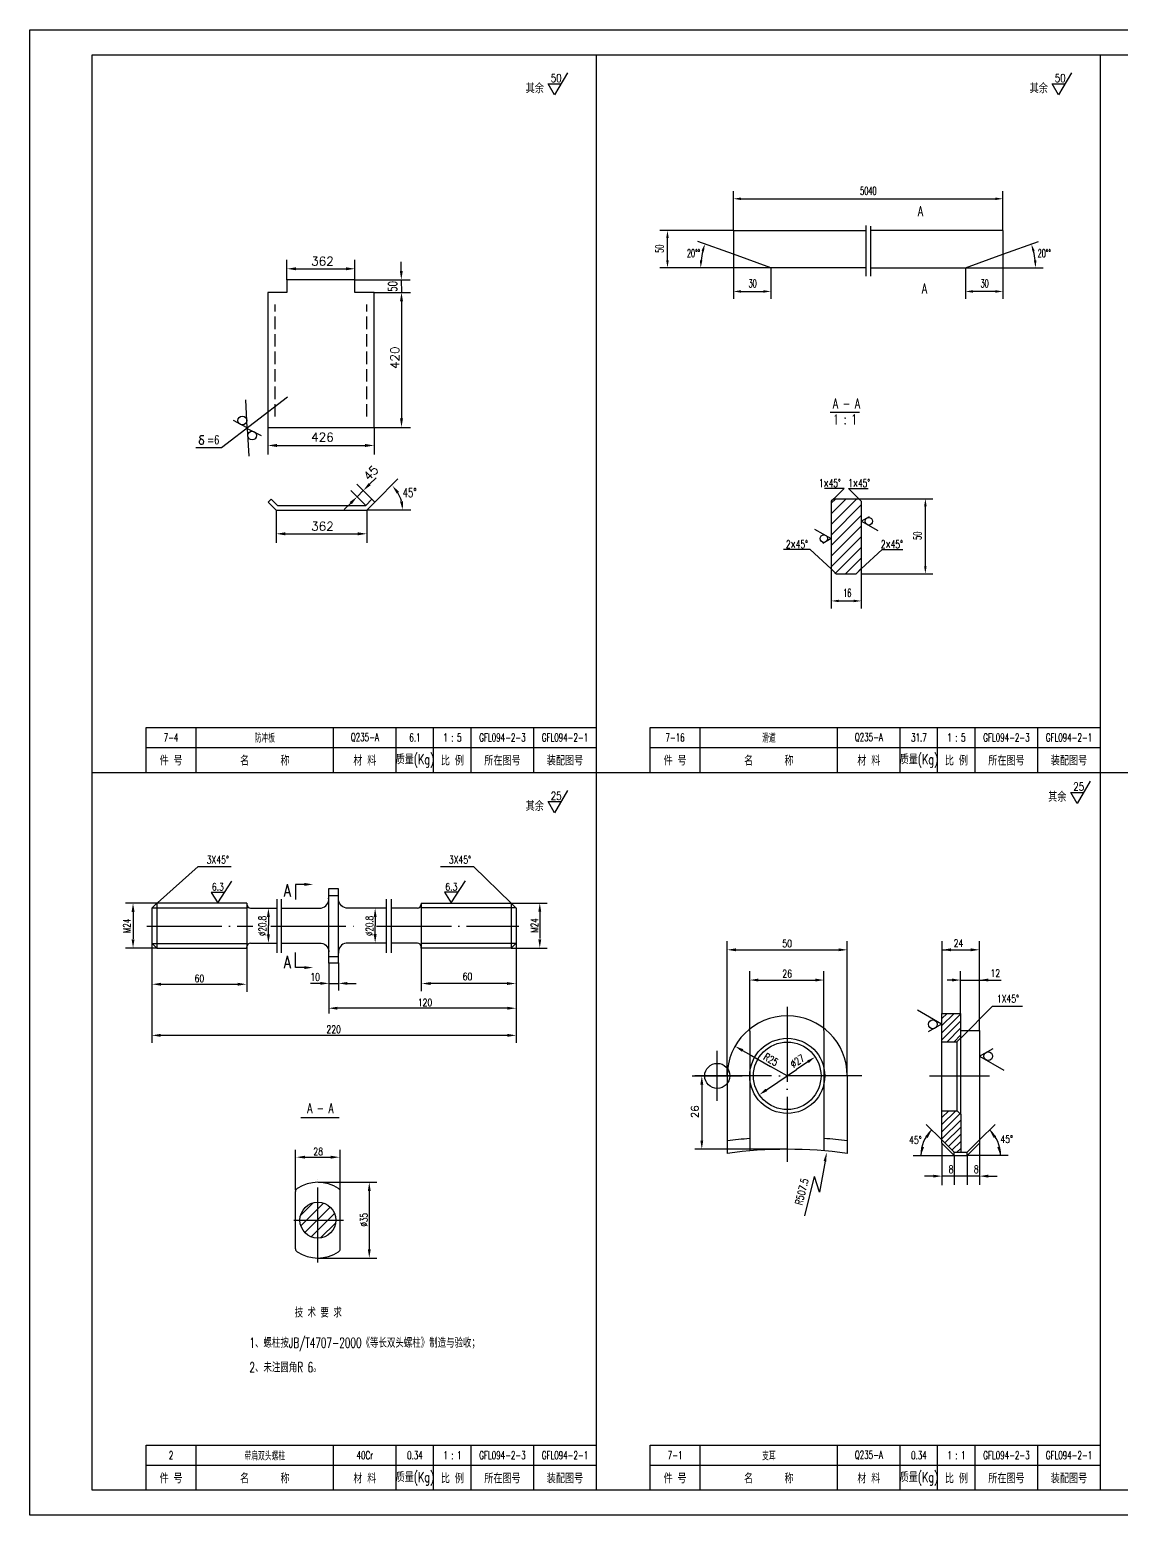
# Model space of a CAD drawing. Extents: x -242 to 1965, y 40 to 1388.
# Drawn here: x 1124 to 1560, y 48 to 642 of the extents above; entities that cross this region are included whole.
import ezdxf
from ezdxf.enums import TextEntityAlignment as Align

# ---------------------------------------------------------------- set-up
doc = ezdxf.new("R2010")
doc.units = 0
doc.header["$MEASUREMENT"] = 0
doc.header["$PDMODE"] = 34
doc.header["$PDSIZE"] = 10
for name, pattern in [('DASHDOT-M', [36, 30, -3, 0, -3]), ('DIVIDE-M', [39, 30, -3, 0, -3, 0, -3]), ('HIDDEN-M', [7, 5, -2])]:
    doc.linetypes.add(name, pattern=pattern)
doc.layers.get('0').update_dxf_attribs({"linetype": 'CONTINUOUS'})
for name, color, linetype in [('1', 3, 'CONTINUOUS'), ('CDR_DWG1', 4, 'CONTINUOUS'), ('CDR_DWG2', 2, 'CONTINUOUS'), ('CDR_DWG3', 1, 'DASHDOT-M'), ('CDR_DWG4', 3, 'DIVIDE-M'), ('CDR_DWG5', 6, 'HIDDEN-M'), ('XS', 2, 'CONTINUOUS')]:
    doc.layers.add(name, color=color, linetype=linetype)
doc.styles.add('HZ', font='romans', dxfattribs={"width": 0.7, "bigfont": 'hz'})

# ---------------------------------------------------------------- blocks, each defined once
blk = doc.blocks.new('*X65')
at = {"color": 0}
for p, q in [((240.7, 219.49), (245.74, 224.53)), ((240.81, 215.35), (249.88, 224.42)), ((242.39, 212.69), (252.54, 222.84)), ((244.9, 210.95), (254.27, 220.33)), ((248.67, 210.49), (254.74, 216.56))]:
    blk.add_line(p, q, dxfattribs=at)
blk = doc.blocks.new('*X11')
at = {"color": 0}
for p, q in [((152.09, 157.75), (157.61, 163.26)), ((152.09, 160.58), (154.78, 163.26)), ((152.09, 154.92), (159.28, 162.11)), ((152.09, 152.09), (159.56, 159.56)), ((153.24, 150.41), (159.56, 156.73)), ((154.65, 148.99), (159.56, 153.9)), ((156.07, 147.58), (159.56, 151.07)), ((158.05, 146.74), (159.56, 148.25))]:
    blk.add_line(p, q, dxfattribs=at)
blk = doc.blocks.new('*X12')
at = {"color": 0}
for p, q in [((152.09, 197.34), (156.93, 202.19)), ((152.09, 200.17), (154.1, 202.19)), ((152.09, 194.52), (159.51, 201.94)), ((152.09, 191.69), (159.51, 199.11)), ((154.11, 190.88), (159.51, 196.28)), ((156.94, 190.88), (159.51, 193.46))]:
    blk.add_line(p, q, dxfattribs=at)
blk = doc.blocks.new('*X86')
at = {"layer": '1', "color": 0, "linetype": 'Continuous'}
for p, q in [((-21545.07, -21449.76), (-21534.83, -21439.51)), ((-21545.07, -21445.51), (-21539.07, -21439.51)), ((-21545.07, -21441.27), (-21543.31, -21439.51)), ((-21545.07, -21454), (-21533.07, -21442)), ((-21545.07, -21458.24), (-21533.07, -21446.24)), ((-21545.07, -21462.48), (-21533.07, -21450.48)), ((-21545.07, -21466.73), (-21533.07, -21454.73)), ((-21543.61, -21469.51), (-21533.07, -21458.97)), ((-21539.37, -21469.51), (-21533.07, -21463.21)), ((-21535.13, -21469.51), (-21533.07, -21467.45))]:
    blk.add_line(p, q, dxfattribs=at)
blk = doc.blocks.new('MM')
at = {"layer": 'XS', "color": 3}
blk.add_lwpolyline([(3.85, 6.67), (0, 0), (-1.93, 3.33)], dxfattribs=at)
blk.add_circle((0, 3), 1.5, dxfattribs=at)

msp = doc.modelspace()

# ---------------------------------------------------------------- linework, layer by layer
for p, q in [((1123.78, 642.13), (1964.78, 642.13)), ((1123.78, 48.13), (1123.78, 642.13)), ((1350.28, 632.13), (1350.28, 58.13)), ((1551.78, 632.13), (1551.78, 58.13)), ((1405.1, 561.88), (1405.1, 577.53)), ((1512.86, 561.88), (1512.86, 577.53)), ((1408.1, 574.53), (1509.86, 574.53)), ((1405.1, 561.88), (1375.76, 561.88)), ((1378.76, 549.88), (1378.76, 558.88)), ((1405.1, 552.34), (1390.9, 557.51)), ((1512.86, 552.34), (1527.06, 557.51)), ((1226.63, 542.11), (1226.63, 550.15)), ((1230.23, 546.55), (1250.23, 546.55)), ((1253.83, 542.11), (1253.83, 550.15)), ((1272.35, 545.71), (1272.35, 549.31)), ((1389.03, 546.88), (1375.76, 546.88)), ((1420.1, 546.88), (1389.03, 546.88)), ((1405.1, 552.13), (1405.1, 534.48)), ((1420.1, 546.88), (1420.1, 534.48)), ((1497.86, 546.88), (1528.93, 546.88)), ((1497.86, 546.88), (1497.86, 534.48)), ((1512.86, 552.13), (1512.86, 534.48)), ((1253.98, 542.11), (1275.95, 542.11)), ((1272.35, 542.11), (1272.42, 537.11)), ((1261.48, 537.11), (1276.02, 537.11)), ((1261.48, 537.11), (1266.67, 537.11)), ((1408.1, 537.48), (1417.1, 537.48)), ((1509.86, 537.48), (1500.86, 537.48)), ((1272.42, 533.51), (1272.42, 486.71)), ((1226.88, 495.26), (1200.5, 474.97)), ((1210.72, 483), (1210.12, 494.14)), ((1210.72, 483), (1205.2, 485.81)), ((1210.75, 482.73), (1216.27, 479.92)), ((1210.75, 482.73), (1211.36, 471.59)), ((1218.98, 483.11), (1218.98, 472.3)), ((1261.48, 483.11), (1276.02, 483.11)), ((1261.48, 483.11), (1261.48, 472.3)), ((1191.63, 477.8), (1191.54, 477.57)), ((1191.54, 477.57), (1191.58, 477.04)), ((1191.58, 477.04), (1191.61, 476.86)), ((1191.61, 476.86), (1191.79, 476.64)), ((1191.76, 478.03), (1191.63, 477.8)), ((1191.99, 478.21), (1191.76, 478.03)), ((1191.79, 476.64), (1192.04, 476.47)), ((1191.86, 479.16), (1191.87, 479.51)), ((1191.99, 478.83), (1191.86, 479.16)), ((1191.87, 479.51), (1192, 479.7)), ((1192.22, 478.61), (1191.99, 478.83)), ((1192.13, 478.37), (1191.99, 478.21)), ((1192, 479.7), (1192.29, 479.89)), ((1192.04, 476.47), (1192.42, 476.35)), ((1192.47, 478.45), (1192.13, 478.37)), ((1192.53, 478.44), (1192.22, 478.61)), ((1192.29, 479.89), (1192.53, 479.92)), ((1192.42, 476.35), (1192.79, 476.39)), ((1192.53, 479.92), (1193.37, 479.92)), ((1192.75, 478.33), (1192.53, 478.44)), ((1192.93, 478.21), (1192.75, 478.33)), ((1192.79, 476.39), (1193.09, 476.5)), ((1193.14, 478.04), (1192.93, 478.21)), ((1193.09, 476.5), (1193.31, 476.78)), ((1193.31, 477.8), (1193.14, 478.04)), ((1193.34, 477.48), (1193.31, 477.8)), ((1193.31, 476.78), (1193.34, 477.48)), ((1222.58, 475.9), (1257.88, 475.9)), ((1200.5, 474.97), (1190.16, 474.97)), ((1258.11, 451.9), (1252.1, 457.91)), ((1260.59, 454.4), (1254.59, 460.4)), ((1254.65, 455.36), (1257.14, 457.85)), ((1259.68, 460.4), (1262.23, 462.95)), ((1271.02, 462.51), (1261.74, 453.22)), ((1449.35, 458.75), (1441.49, 458.75)), ((1445.26, 454.57), (1449.35, 458.75)), ((1455.26, 454.57), (1451.17, 458.75)), ((1451.17, 458.75), (1459.03, 458.75)), ((1252.1, 452.82), (1249.56, 450.27)), ((1455.26, 454.57), (1484.87, 454.57)), ((1481.87, 427.57), (1481.87, 451.57)), ((1222.35, 450.04), (1222.35, 436.97)), ((1258.55, 450.04), (1258.55, 436.97)), ((1276.18, 450.04), (1258.55, 450.04)), ((1225.95, 440.57), (1254.95, 440.57)), ((1435.87, 434.3), (1425.18, 434.3)), ((1444.26, 426.57), (1435.87, 434.3)), ((1456.26, 426.57), (1464.65, 434.3)), ((1464.65, 434.3), (1472.9, 434.3)), ((1444.26, 426.57), (1444.26, 410.73)), ((1456.26, 426.57), (1456.26, 410.73)), ((1456.26, 424.57), (1484.87, 424.57)), ((1447.26, 413.73), (1453.26, 413.73)), ((1170.28, 355.13), (1350.28, 355.13)), ((1371.78, 355.13), (1551.78, 355.13)), ((1148.78, 345.13), (1954.78, 345.13)), ((1174.81, 293.08), (1191.1, 307.56)), ((1191.13, 307.55), (1204.32, 307.55)), ((1288.06, 307.55), (1301.26, 307.55)), ((1316.22, 292.94), (1301.26, 307.55)), ((1201.66, 297.16), (1196.3, 297.16)), ((1196.3, 297.16), (1198.93, 293)), ((1198.93, 293), (1204.63, 301.7)), ((1295.04, 297.22), (1289.67, 297.22)), ((1289.67, 297.22), (1292.3, 293.05)), ((1292.3, 293.05), (1298, 301.75)), ((1174.58, 292.94), (1162.09, 292.94)), ((1316.22, 292.94), (1330.71, 292.94)), ((1165.09, 289.65), (1165.09, 278.6)), ((1219.21, 287.48), (1219.21, 283.98)), ((1261.89, 287.48), (1261.89, 283.98)), ((1327.71, 289.7), (1327.71, 278.7)), ((1219.21, 280.49), (1219.21, 283.99)), ((1261.89, 280.49), (1261.89, 283.99)), ((1174.58, 274.94), (1162.09, 274.94)), ((1172.65, 276.94), (1172.65, 236.99)), ((1210.54, 274.88), (1210.54, 257.47)), ((1280.33, 274.99), (1280.33, 257.75)), ((1316.22, 274.94), (1330.71, 274.94)), ((1318.22, 276.94), (1318.22, 236.99)), ((1402.64, 223.91), (1402.64, 277.73)), ((1406.14, 274.23), (1447.14, 274.23)), ((1450.64, 223.91), (1450.64, 277.73)), ((1488.57, 248.83), (1488.57, 277.73)), ((1488.9, 274.23), (1500.94, 274.23)), ((1503.51, 241.91), (1503.51, 277.73)), ((1243.31, 269.02), (1243.31, 248.76)), ((1247.3, 269.02), (1247.3, 257.97)), ((1411.64, 241.7), (1411.64, 265.64)), ((1415.14, 262.14), (1437.83, 262.14)), ((1441.33, 241.92), (1441.33, 265.64)), ((1492.52, 262.14), (1490.53, 262.14)), ((1495.93, 248.83), (1495.93, 265.64)), ((1496.08, 262.14), (1506.41, 262.14)), ((1503.51, 241.91), (1503.51, 265.64)), ((1507.01, 262.14), (1512.14, 262.14)), ((1176.4, 260.47), (1207.42, 260.47)), ((1239.94, 260.8), (1235.98, 260.8)), ((1243.33, 260.8), (1247.38, 260.8)), ((1250.8, 260.8), (1254.3, 260.8)), ((1315.09, 260.75), (1282.93, 260.75)), ((1314.94, 250.88), (1246.62, 250.88)), ((1488.33, 244.48), (1478.68, 250.11)), ((1496.04, 238.95), (1508.76, 251.67)), ((1508.76, 251.67), (1520.76, 251.67)), ((1488.33, 244.48), (1482.94, 241.41)), ((1314.72, 240.03), (1175.62, 240.03)), ((1411.64, 241.64), (1411.64, 223.84)), ((1441.33, 241.85), (1441.33, 223.88)), ((1408.81, 233.96), (1412.4, 231.92)), ((1412.4, 231.92), (1419.99, 227.61)), ((1503.53, 231.68), (1508.92, 234.76)), ((1503.53, 231.68), (1513.17, 226.06)), ((1426.64, 223.84), (1419.99, 227.61)), ((1422.93, 221.33), (1430.35, 226.36)), ((1434.92, 229.45), (1430.35, 226.36)), ((1396.12, 223.84), (1389.7, 223.84)), ((1392.48, 220.34), (1392.48, 197.98)), ((1402.64, 223.84), (1402.64, 223.84)), ((1418.36, 218.24), (1422.93, 221.33)), ((1426.55, 223.84), (1426.73, 223.84)), ((1426.55, 223.84), (1426.73, 223.84)), ((1426.55, 223.84), (1426.73, 223.84)), ((1426.64, 223.75), (1426.64, 223.93)), ((1426.64, 223.75), (1426.64, 223.93)), ((1426.64, 223.75), (1426.64, 223.93)), ((1482.19, 204.45), (1488.4, 198.25)), ((1509.76, 204.45), (1503.56, 198.25)), ((1488.51, 196.9), (1488.51, 180.18)), ((1503.51, 196.9), (1503.51, 180.24)), ((1230.06, 178.15), (1230.06, 194.32)), ((1231.83, 191.32), (1244.44, 191.32)), ((1247.94, 178.28), (1247.94, 194.32)), ((1426.57, 194.48), (1389.7, 194.48)), ((1477.05, 192.02), (1493.26, 192.02)), ((1493.33, 192.05), (1493.33, 180.31)), ((1498.63, 192.05), (1498.63, 180.24)), ((1514.91, 192.02), (1498.69, 192.02)), ((1441.74, 189.68), (1439.49, 177.38)), ((1239.06, 181.27), (1262.54, 181.27)), ((1433.68, 167.89), (1437.52, 183.63)), ((1439.49, 177.38), (1437.52, 183.63)), ((1486.15, 183.74), (1481.47, 183.74)), ((1498.63, 183.74), (1488.51, 183.74)), ((1503.52, 183.74), (1498.65, 183.74)), ((1507.02, 183.74), (1510.52, 183.74)), ((1259.54, 177.77), (1259.54, 154.49)), ((1239.06, 150.99), (1262.54, 150.99)), ((1170.28, 68.13), (1350.28, 68.13)), ((1371.78, 68.13), (1551.78, 68.13)), ((1964.78, 48.13), (1123.78, 48.13))]:
    msp.add_line(p, q)
for points in [[(1338.79, 624.95), (1333.63, 616.03), (1331.06, 620.49), (1336.21, 620.49)], [(1540.29, 624.95), (1535.13, 616.03), (1532.56, 620.49), (1537.71, 620.49)], [(1547.69, 341.65), (1542.54, 332.73), (1539.97, 337.19), (1545.12, 337.19)], [(1338.79, 337.95), (1333.63, 329.03), (1331.06, 333.49), (1336.21, 333.49)]]:
    msp.add_lwpolyline(points)
for points in [[(1493.19, 183.72, 0.25, 0.25, 1), (1493.44, 183.72, 0.25, 0.25, 1)], [(1498.52, 183.79, 0.25, 0.25, 1), (1498.77, 183.79, 0.25, 0.25, 1)]]:
    msp.add_lwpolyline(points, format="xyseb", close=True)
for centre in [(1208.78, 485.88), (1212.69, 479.85), (1484.84, 244.44), (1507.01, 231.72)]:
    msp.add_circle(centre, 1.75)
for centre, radius, start, end in [((1420.1, 546.88), 28.07, 166.12586, 173.87414), ((1497.86, 546.88), 28.07, 6.12586, 13.87414), ((1258.85, 449.93), 14.03, 15.51247, 30.25623), ((1494.14, 192.05), 14.09, 133.71729, 180.13722), ((1497.82, 192.05), 14.09, 359.86278, 46.28271)]:
    msp.add_arc(centre, radius, start, end)
msp.add_point((1398.64, 223.84))
for points in [[(1408.1, 575.03), (1408.1, 574.03), (1405.1, 574.53)], [(1509.86, 575.03), (1509.86, 574.03), (1512.86, 574.53)], [(1378.26, 558.88), (1379.26, 558.88), (1378.76, 561.88)], [(1392.37, 553.76), (1393.33, 553.47), (1393.72, 556.48)], [(1525.59, 553.76), (1524.63, 553.47), (1524.24, 556.48)], [(1230.23, 545.95), (1230.23, 547.15), (1226.63, 546.55)], [(1250.23, 545.95), (1250.23, 547.15), (1253.83, 546.55)], [(1378.26, 549.88), (1379.26, 549.88), (1378.76, 546.88)], [(1392.69, 549.85), (1391.69, 549.9), (1392.03, 546.88)], [(1525.27, 549.85), (1526.27, 549.9), (1525.93, 546.88)], [(1272.95, 545.71), (1271.75, 545.71), (1272.35, 542.11)], [(1273.02, 533.51), (1271.82, 533.51), (1272.42, 537.11)], [(1408.1, 537.98), (1408.1, 536.98), (1405.1, 537.48)], [(1417.1, 537.98), (1417.1, 536.98), (1420.1, 537.48)], [(1500.86, 537.98), (1500.86, 536.98), (1497.86, 537.48)], [(1509.86, 537.98), (1509.86, 536.98), (1512.86, 537.48)], [(1273.02, 486.71), (1271.82, 486.71), (1272.42, 483.11)], [(1222.58, 475.3), (1222.58, 476.5), (1218.98, 475.9)], [(1257.88, 475.3), (1257.88, 476.5), (1261.48, 475.9)], [(1260.11, 459.98), (1259.26, 460.82), (1257.14, 457.85)], [(1270.49, 456.64), (1271.44, 457.37), (1268.77, 459.85)], [(1252.53, 452.39), (1251.68, 453.24), (1254.65, 455.36)], [(1271.85, 453.49), (1273.04, 453.64), (1272.91, 450)], [(1481.37, 451.57), (1482.37, 451.57), (1481.87, 454.57)], [(1225.95, 439.97), (1225.95, 441.17), (1222.35, 440.57)], [(1254.95, 439.97), (1254.95, 441.17), (1258.55, 440.57)], [(1481.37, 427.57), (1482.37, 427.57), (1481.87, 424.57)], [(1447.26, 414.23), (1447.26, 413.23), (1444.26, 413.73)], [(1453.26, 414.23), (1453.26, 413.23), (1456.26, 413.73)], [(1165.68, 289.41), (1164.51, 289.41), (1165.09, 292.91)], [(1328.29, 289.42), (1327.12, 289.42), (1327.71, 292.92)], [(1219.8, 287.36), (1218.63, 287.36), (1219.21, 290.86)], [(1262.47, 287.38), (1261.31, 287.38), (1261.89, 290.88)], [(1219.8, 280.44), (1218.63, 280.44), (1219.21, 276.94)], [(1262.47, 280.49), (1261.31, 280.49), (1261.89, 276.99)], [(1165.68, 278.47), (1164.51, 278.47), (1165.09, 274.97)], [(1328.29, 278.46), (1327.12, 278.46), (1327.71, 274.96)], [(1406.14, 273.65), (1406.14, 274.82), (1402.64, 274.23)], [(1447.14, 273.65), (1447.14, 274.82), (1450.64, 274.23)], [(1492.05, 273.65), (1492.05, 274.82), (1488.55, 274.23)], [(1499.98, 273.65), (1499.98, 274.82), (1503.48, 274.23)], [(1239.94, 260.22), (1239.94, 261.38), (1243.44, 260.8)], [(1250.8, 260.22), (1250.8, 261.38), (1247.3, 260.8)], [(1415.14, 261.56), (1415.14, 262.73), (1411.64, 262.14)], [(1437.83, 261.56), (1437.83, 262.73), (1441.33, 262.14)], [(1492.52, 261.56), (1492.52, 262.73), (1496.02, 262.14)], [(1507.01, 261.56), (1507.01, 262.73), (1503.51, 262.14)], [(1176.25, 259.89), (1176.25, 261.05), (1172.75, 260.47)], [(1206.94, 259.89), (1206.94, 261.05), (1210.44, 260.47)], [(1284.05, 260.17), (1284.05, 261.34), (1280.55, 260.75)], [(1314.63, 260.17), (1314.63, 261.34), (1318.13, 260.75)], [(1246.81, 250.3), (1246.81, 251.47), (1243.31, 250.88)], [(1314.68, 250.3), (1314.68, 251.47), (1318.18, 250.88)], [(1176.15, 239.44), (1176.15, 240.61), (1172.65, 240.03)], [(1314.72, 239.44), (1314.72, 240.61), (1318.22, 240.03)], [(1408.52, 233.45), (1409.09, 234.47), (1405.76, 235.69)], [(1435.24, 228.97), (1434.59, 229.93), (1437.81, 231.41)], [(1393.07, 220.34), (1391.9, 220.34), (1392.48, 223.84)], [(1418.68, 217.75), (1418.03, 218.72), (1415.46, 216.27)], [(1482.75, 198.98), (1481.81, 199.67), (1484.34, 202.15)], [(1509.21, 198.98), (1510.15, 199.67), (1507.61, 202.15)], [(1393.07, 197.98), (1391.9, 197.98), (1392.48, 194.48)], [(1233.86, 190.74), (1233.86, 191.9), (1230.36, 191.32)], [(1244.14, 190.74), (1244.14, 191.9), (1247.64, 191.32)], [(1442.31, 189.57), (1441.16, 189.78), (1442.36, 193.12)], [(1481.37, 195.37), (1480.23, 195.62), (1480.06, 192.08)], [(1510.58, 195.37), (1511.73, 195.62), (1511.89, 192.08)], [(1485.02, 183.16), (1485.02, 184.32), (1488.52, 183.74)], [(1507.02, 183.16), (1507.02, 184.32), (1503.52, 183.74)], [(1260.12, 177.77), (1258.96, 177.77), (1259.54, 181.27)], [(1260.12, 154.49), (1258.96, 154.49), (1259.54, 150.99)]]:
    msp.add_solid(points)
at = {"layer": 'CDR_DWG1'}
for p, q in [((1148.78, 632.13), (1954.78, 632.13)), ((1148.78, 58.13), (1148.78, 632.13)), ((1405.1, 561.88), (1405.1, 552.34)), ((1405.1, 561.88), (1458.06, 561.88)), ((1512.86, 561.88), (1459.9, 561.88)), ((1512.86, 561.88), (1512.86, 552.34)), ((1420.1, 546.88), (1405.1, 552.34)), ((1458.06, 546.88), (1420.1, 546.88)), ((1459.9, 546.88), (1497.86, 546.88)), ((1497.86, 546.88), (1512.86, 552.34)), ((1226.63, 542.11), (1226.63, 537.11)), ((1253.83, 542.11), (1226.63, 542.11)), ((1253.83, 537.11), (1253.83, 542.11)), ((1218.98, 537.11), (1218.98, 483.11)), ((1226.63, 537.11), (1218.98, 537.11)), ((1261.48, 537.11), (1253.83, 537.11)), ((1261.48, 483.11), (1261.48, 537.11)), ((1218.98, 483.11), (1261.48, 483.11)), ((1219.17, 453.22), (1220.33, 454.38)), ((1219.17, 453.22), (1222.35, 450.04)), ((1220.33, 454.38), (1222.78, 451.91)), ((1222.79, 451.9), (1258.15, 451.9)), ((1258.11, 451.9), (1260.59, 454.4)), ((1258.55, 450.04), (1261.74, 453.22)), ((1261.74, 453.22), (1260.58, 454.38)), ((1445.26, 454.57), (1444.26, 453.57)), ((1444.26, 453.57), (1444.26, 426.57)), ((1445.26, 454.57), (1455.26, 454.57)), ((1455.26, 454.57), (1456.26, 453.57)), ((1456.26, 453.57), (1456.26, 426.57)), ((1222.35, 450.04), (1258.55, 450.04)), ((1446.26, 424.57), (1444.26, 426.57)), ((1446.26, 424.57), (1454.26, 424.57)), ((1454.26, 424.57), (1456.26, 426.57)), ((1170.28, 363.13), (1350.28, 363.13)), ((1170.28, 345.13), (1170.28, 363.13)), ((1190.28, 345.13), (1190.28, 363.13)), ((1245.28, 345.13), (1245.28, 363.13)), ((1270.28, 345.13), (1270.28, 363.13)), ((1285.28, 345.13), (1285.28, 363.13)), ((1300.28, 345.13), (1300.28, 363.13)), ((1325.28, 345.13), (1325.28, 363.13)), ((1371.78, 363.13), (1551.78, 363.13)), ((1371.78, 345.13), (1371.78, 363.13)), ((1391.78, 345.13), (1391.78, 363.13)), ((1446.78, 345.13), (1446.78, 363.13)), ((1471.78, 345.13), (1471.78, 363.13)), ((1486.78, 345.13), (1486.78, 363.13)), ((1501.78, 345.13), (1501.78, 363.13)), ((1526.78, 345.13), (1526.78, 363.13)), ((1243.3, 298.62), (1243.3, 268.89)), ((1247.3, 298.62), (1243.3, 298.62)), ((1247.3, 268.89), (1247.3, 298.62)), ((1174.65, 292.94), (1172.65, 290.94)), ((1174.65, 292.94), (1174.65, 274.94)), ((1210.54, 292.94), (1174.65, 292.94)), ((1210.54, 292.94), (1210.54, 274.94)), ((1210.54, 292.94), (1210.54, 292.44)), ((1243.3, 295.92), (1247.3, 295.92)), ((1280.33, 292.94), (1280.33, 274.94)), ((1280.33, 292.94), (1316.22, 292.94)), ((1280.33, 292.94), (1280.33, 292.44)), ((1316.22, 292.94), (1316.22, 274.94)), ((1316.22, 292.94), (1318.22, 290.94)), ((1172.65, 291.03), (1210.54, 291.03)), ((1172.65, 290.94), (1172.65, 276.94)), ((1212.04, 290.94), (1222.49, 290.94)), ((1278.83, 290.94), (1268.28, 290.94)), ((1318.22, 291.03), (1280.33, 291.03)), ((1318.22, 290.94), (1318.22, 276.94)), ((1172.65, 276.94), (1174.65, 274.94)), ((1172.65, 276.74), (1210.54, 276.74)), ((1174.65, 274.94), (1210.54, 274.94)), ((1210.54, 274.94), (1210.56, 275.48)), ((1212.06, 276.91), (1222.49, 276.91)), ((1278.81, 276.91), (1268.28, 276.91)), ((1280.33, 274.94), (1280.31, 275.48)), ((1318.22, 276.74), (1280.33, 276.74)), ((1316.22, 274.94), (1280.33, 274.94)), ((1318.22, 276.94), (1316.22, 274.94)), ((1243.3, 271.58), (1247.3, 271.58)), ((1247.3, 268.89), (1243.3, 268.89)), ((1488.51, 237.49), (1488.51, 248.77)), ((1488.51, 248.77), (1495.93, 248.77)), ((1495.93, 248.78), (1495.93, 239.26)), ((1494.55, 237.51), (1495.93, 238.95)), ((1503.51, 241.84), (1495.93, 241.84)), ((1495.93, 239.26), (1495.93, 208.46)), ((1503.51, 241.91), (1503.51, 196.9)), ((1488.51, 209.85), (1488.51, 237.49)), ((1488.51, 237.46), (1494.55, 237.46)), ((1494.55, 209.84), (1494.55, 237.51)), ((1402.64, 223.84), (1402.64, 200.34)), ((1411.64, 223.84), (1411.64, 201.34)), ((1441.33, 223.88), (1441.33, 201.38)), ((1450.64, 223.84), (1450.64, 200.34)), ((1488.51, 196.9), (1488.51, 209.85)), ((1488.51, 209.84), (1494.55, 209.84)), ((1494.55, 209.84), (1495.93, 208.46)), ((1494.55, 209.84), (1494.55, 209.84)), ((1495.98, 208.46), (1495.98, 193.32)), ((1402.64, 200.34), (1402.64, 192.84)), ((1411.64, 201.34), (1411.64, 193.84)), ((1441.33, 201.38), (1441.33, 193.88)), ((1450.64, 200.34), (1450.64, 192.84)), ((1493.32, 193.32), (1488.44, 198.2)), ((1493.32, 192.02), (1488.44, 196.9)), ((1498.63, 193.32), (1503.51, 198.2)), ((1498.63, 192.02), (1503.51, 196.9)), ((1493.32, 193.29), (1493.32, 193.32)), ((1493.32, 192.02), (1493.32, 193.29)), ((1493.33, 193.32), (1496.43, 193.32)), ((1493.33, 192.02), (1498.63, 192.02)), ((1495.08, 193.29), (1495.08, 193.32)), ((1496.43, 193.32), (1498.63, 193.32)), ((1498.63, 193.29), (1498.63, 193.32)), ((1498.63, 192.02), (1498.63, 193.29)), ((1230.06, 154.7), (1230.06, 177.56)), ((1247.94, 154.7), (1247.94, 177.56)), ((1170.28, 76.13), (1350.28, 76.13)), ((1170.28, 58.13), (1170.28, 76.13)), ((1190.28, 58.13), (1190.28, 76.13)), ((1245.28, 58.13), (1245.28, 76.13)), ((1270.28, 58.13), (1270.28, 76.13)), ((1285.28, 58.13), (1285.28, 76.13)), ((1300.28, 58.13), (1300.28, 76.13)), ((1325.28, 58.13), (1325.28, 76.13)), ((1371.78, 76.13), (1551.78, 76.13)), ((1371.78, 58.13), (1371.78, 76.13)), ((1391.78, 58.13), (1391.78, 76.13)), ((1446.78, 58.13), (1446.78, 76.13)), ((1471.78, 58.13), (1471.78, 76.13)), ((1486.78, 58.13), (1486.78, 76.13)), ((1501.78, 58.13), (1501.78, 76.13)), ((1526.78, 58.13), (1526.78, 76.13)), ((1954.78, 58.13), (1148.78, 58.13))]:
    msp.add_line(p, q, dxfattribs=at)
for points in [[(1224.49, 290.94), (1240.3, 290.94, 0.414214), (1243.3, 294.94, 0.414214)], [(1266.3, 290.94), (1250.3, 290.94, -0.414214), (1247.3, 294.94, -0.414214)], [(1224.5, 276.94), (1240.3, 276.94, -0.414214), (1243.3, 272.94, -0.414214)], [(1266.3, 276.94), (1250.3, 276.94, 0.414214), (1247.3, 272.94, 0.414214)]]:
    msp.add_lwpolyline(points, format="xyb", dxfattribs=at)
for centre, radius in [((1426.64, 223.84), 15), ((1426.64, 223.84), 13.5), ((1239, 166.13), 7.18)]:
    msp.add_circle(centre, radius, dxfattribs=at)
for centre, radius, start, end in [((1212.04, 292.44), 1.5, 180, 270), ((1278.83, 292.44), 1.5, 270, 0), ((1212.06, 275.41), 1.5, 90, 177.43508), ((1278.81, 275.41), 1.5, 2.56492, 90), ((1426.64, 223.84), 24, 0, 180), ((1426.64, 18.2), 181.2, 94.74834, 97.61101), ((1426.64, 18.2), 181.2, 82.38899, 85.35015), ((1426.64, 17.84), 176.64, 82.19102, 97.80897), ((1231.56, 177.56), 1.5, 123.04894, 180), ((1239, 166.13), 15.14, 56.95106, 123.04894), ((1246.44, 177.56), 1.5, 0, 56.95106), ((1231.56, 154.7), 1.5, 180, 236.95106), ((1246.44, 154.7), 1.5, 303.04894, 0), ((1239, 166.13), 15.14, 236.95106, 303.04894)]:
    msp.add_arc(centre, radius, start, end, dxfattribs=at)
at = {"layer": 'CDR_DWG2'}
for p, q in [((1443.82, 489.19), (1455.47, 489.19)), ((1233.6, 300.39), (1230.1, 300.39)), ((1230.1, 300.39), (1230.1, 294.34)), ((1230.1, 267.12), (1230.1, 273.17)), ((1233.6, 267.12), (1230.1, 267.12)), ((1232.15, 207.22), (1247.44, 207.22))]:
    msp.add_line(p, q, dxfattribs=at)
for points in [[(1467.81, 564.68, 0, 0, 0), (1467.81, 568.96, 0, 0, 0), (1471.74, 568.96, 1.5, 0, 0), (1476.21, 568.96, 0, 0, 0)], [(1467.81, 541.48, 0, 0, 0), (1467.81, 537.2, 0, 0, 0), (1471.74, 537.2, 1.5, 0, 0), (1476.21, 537.2, 0, 0, 0)]]:
    msp.add_lwpolyline(points, format="xyseb", dxfattribs=at)
for points in [[(1233.6, 300.97), (1233.6, 299.8), (1237.1, 300.39)], [(1233.6, 266.54), (1233.6, 267.7), (1237.1, 267.12)]]:
    msp.add_solid(points, dxfattribs=at)
at = {"layer": 'CDR_DWG3', "linetype": 'DASHDOT-M'}
for p, q in [((1170.65, 283.75), (1213.05, 283.75)), ((1220.21, 283.75), (1253.62, 283.75)), ((1262.37, 283.75), (1319.29, 283.75)), ((1426.64, 251.5), (1426.64, 189.45)), ((1456.5, 223.84), (1396.19, 223.84)), ((1483.58, 223.84), (1507.55, 223.84)), ((1239, 149.21), (1239, 183.87)), ((1229.32, 166.13), (1249.21, 166.13))]:
    msp.add_line(p, q, dxfattribs=at)
at = {"layer": 'CDR_DWG4', "linetype": 'DIVIDE-M'}
for p, q in [((1458.06, 563.89), (1458.06, 543.57)), ((1459.9, 563.62), (1459.9, 543.57)), ((1222.53, 294.54), (1222.53, 273.03)), ((1224.49, 273.03), (1224.49, 294.54)), ((1266.38, 273.03), (1266.38, 294.54)), ((1268.28, 294.54), (1268.28, 273.03))]:
    msp.add_line(p, q, dxfattribs=at)
at = {"layer": 'CDR_DWG5', "linetype": 'HIDDEN-M'}
for p, q in [((1221.9, 487.42), (1221.9, 532.25)), ((1258.55, 487.42), (1258.55, 532.25))]:
    msp.add_line(p, q, dxfattribs=at)

# ---------------------------------------------------------------- block references
for name, p in [('*X86', (22989.33, 21894.09)), ('*X12', (1336.42, 46.58)), ('*X11', (1336.42, 46.58)), ('*X65', (991.37, -51.47))]:
    msp.add_blockref(name, p)
for p, rotation in [((1456.26, 445.59), 270), ((1444.26, 438.64), 90)]:
    msp.add_blockref('MM', p, dxfattribs=dict(rotation=rotation))

# ---------------------------------------------------------------- texts
at = {"style": 'HZ'}
for s, height, width, p in [('50', 3.2, 0.8, (1332.08, 621.19)), ('50', 3.2, 0.8, (1533.58, 621.19)), ('其余', 4, 0.7, (1322.06, 616.74)), ('其余', 4, 0.7, (1523.56, 616.74)), ('5040', 3.2, 0.6, (1455.78, 576.13)), ('20%%d%%d', 3.2, 0.6, (1386.53, 551.13)), ('20%%d%%d', 3.2, 0.6, (1526.75, 551.13)), ('30', 3.2, 0.6, (1411.16, 539.08)), ('30', 3.2, 0.6, (1503.92, 539.08)), ('=6', 3.5, 0.7, (1194.77, 476.38)), ('45%%D', 3.6, 0.7, (1272.85, 455.19)), ('1×45%%d', 3.2, 0.68, (1439.28, 459.23)), ('1×45%%d', 3.2, 0.68, (1451.01, 459.23)), ('2×45%%d', 3.2, 0.68, (1426.12, 434.77)), ('2×45%%d', 3.2, 0.68, (1464.09, 434.77)), ('16', 3.2, 0.6, (1448.98, 415.33)), ('25', 3.2, 0.8, (1540.98, 337.89)), ('其余', 4, 0.7, (1322.06, 329.74)), ('25', 3.2, 0.8, (1332.08, 334.19)), ('其余', 4, 0.7, (1530.97, 333.44)), (' 3X45%%D', 3, 0.75, (1192.98, 308.75)), (' 3X45%%D', 3, 0.75, (1289.82, 308.75)), ('        技 术 要 求', 4, 0.65, (1214.2, 127.22)), ('1、螺柱按JB/T4707-2000《等长双头螺柱》制造与验收；', 4, 0.65, (1211.62, 115.14)), ('2、未注圆角R 6。', 4, 0.65, (1211.62, 105.33))]:
    msp.add_text(s, height=height, dxfattribs=dict(at, width=width)).set_placement(p)
at = {"style": 'HZ', "width": 0.6}
for p in [(1377.16, 552.94), (1480.27, 438.13)]:
    msp.add_text('50', height=3.2, rotation=90, dxfattribs=at).set_placement(p)
at = {"style": 'HZ'}
for s, p in [('362', (1240.81, 547.85)), ('426', (1240.81, 477.45)), ('362', (1240.81, 441.85))]:
    msp.add_text(s, height=3.5, dxfattribs=at).set_placement(p, align=Align.CENTER)
for s, height, rotation, width, p in [('50', 3.5, 90, 0.7, (1270.64, 539.48)), ('M24', 3, 90, 0.7, (1164.11, 283.76)), ('%%C20.8', 3, 90, 0.7, (1218.31, 283.76)), ('%%C20.8', 3, 90, 0.7, (1261.11, 283.76)), ('M24', 3, 90, 0.7, (1327.11, 283.96)), ('R25', 3, 330.05555, 0.75, (1419.41, 229.07)), ('%%C27', 3, 33.88739, 0.75, (1431.53, 228.49)), ('R507.5', 3, 76.08547, 0.75, (1433.88, 177.15)), ('%%C35', 3, 90, 0.7, (1258.88, 166.26))]:
    msp.add_text(s, height=height, rotation=rotation, dxfattribs=dict(at, width=width)).set_placement(p, align=Align.CENTER)
for s, height, rotation, p in [('420', 3.5, 90, (1271.51, 510.95)), ('45', 3.5, 45, (1261.41, 463.65)), ('26', 3, 90, (1391.22, 209.48))]:
    msp.add_text(s, height=height, rotation=rotation, dxfattribs=at).set_placement(p, align=Align.CENTER)
for s, height, width, p in [('7-4', 3.2, 0.65, (1180.28, 359.13)), ('防冲板', 3.2, 0.65, (1217.78, 359.13)), ('Q235-A', 3.2, 0.65, (1257.78, 359.13)), ('6.1', 3.2, 0.65, (1277.78, 359.13)), ('1 : 5', 3.2, 0.65, (1292.78, 359.13)), ('GFL094-2-3', 3.2, 0.65, (1312.78, 359.13)), ('GFL094-2-1', 3.2, 0.65, (1337.78, 359.13)), ('7-16', 3.2, 0.65, (1381.78, 359.13)), ('滑道', 3.2, 0.65, (1419.28, 359.13)), ('Q235-A', 3.2, 0.65, (1459.28, 359.13)), ('31.7', 3.2, 0.65, (1479.28, 359.13)), ('1 : 5', 3.2, 0.65, (1494.28, 359.13)), ('GFL094-2-3', 3.2, 0.65, (1514.28, 359.13)), ('GFL094-2-1', 3.2, 0.65, (1539.28, 359.13)), ('件 号', 4, 0.7, (1180.28, 350.13)), ('名      称', 4, 0.7, (1217.78, 350.13)), ('材 料', 4, 0.7, (1257.78, 350.13)), ('质量(Kg)', 4, 0.7, (1277.78, 350.13)), ('比 例', 4, 0.7, (1292.78, 350.13)), ('所在图号', 4, 0.7, (1312.78, 350.13)), ('装配图号', 4, 0.7, (1337.78, 350.13)), ('件 号', 4, 0.7, (1381.78, 350.13)), ('名      称', 4, 0.7, (1419.28, 350.13)), ('材 料', 4, 0.7, (1459.28, 350.13)), ('质量(Kg)', 4, 0.7, (1479.28, 350.13)), ('比 例', 4, 0.7, (1494.28, 350.13)), ('所在图号', 4, 0.7, (1514.28, 350.13)), ('装配图号', 4, 0.7, (1539.28, 350.13)), ('2', 3.2, 0.65, (1180.28, 72.13)), ('带肩双头螺柱', 3.2, 0.65, (1217.78, 72.13)), ('40Cr', 3.2, 0.65, (1257.78, 72.13)), ('0.34', 3.2, 0.65, (1277.78, 72.13)), ('1 : 1', 3.2, 0.65, (1292.78, 72.13)), ('GFL094-2-3', 3.2, 0.65, (1312.78, 72.13)), ('GFL094-2-1', 3.2, 0.65, (1337.78, 72.13)), ('7-1', 3.2, 0.65, (1381.78, 72.13)), ('支耳', 3.2, 0.65, (1419.28, 72.13)), ('Q235-A', 3.2, 0.65, (1459.28, 72.13)), ('0.34', 3.2, 0.65, (1479.28, 72.13)), ('1 : 1', 3.2, 0.65, (1494.28, 72.13)), ('GFL094-2-3', 3.2, 0.65, (1514.28, 72.13)), ('GFL094-2-1', 3.2, 0.65, (1539.28, 72.13)), ('名      称', 4, 0.7, (1217.78, 63.13)), ('质量(Kg)', 4, 0.7, (1277.78, 63.13)), ('所在图号', 4, 0.7, (1312.78, 63.13)), ('装配图号', 4, 0.7, (1337.78, 63.13)), ('名      称', 4, 0.7, (1419.28, 63.13)), ('质量(Kg)', 4, 0.7, (1479.28, 63.13)), ('所在图号', 4, 0.7, (1514.28, 63.13)), ('装配图号', 4, 0.7, (1539.28, 63.13)), ('件 号', 4, 0.7, (1180.28, 63.13)), ('材 料', 4, 0.7, (1257.78, 63.13)), ('比 例', 4, 0.7, (1292.78, 63.13)), ('件 号', 4, 0.7, (1381.78, 63.13)), ('材 料', 4, 0.7, (1459.28, 63.13)), ('比 例', 4, 0.7, (1494.28, 63.13))]:
    msp.add_text(s, height=height, dxfattribs=dict(at, width=width)).set_placement(p, align=Align.MIDDLE)
at = {"style": 'HZ', "width": 0.75}
for s, p in [('6.3', (1199, 297.89)), ('6.3', (1292.37, 297.94)), ('50', (1426.62, 275.28)), ('24', (1495.12, 275.38)), ('60', (1191.61, 261.26)), ('10', (1237.91, 261.86)), ('60', (1298.81, 262.06)), ('26', (1426.62, 263.18)), ('12', (1509.82, 263.38)), ('1X45%%D', (1514.88, 253.17)), ('120', (1281.81, 251.68)), ('220', (1245.31, 240.93)), ('45%%d', (1477.89, 196.68)), ('45%%d', (1514.36, 197.04)), ('28', (1239.11, 192.09)), ('8', (1492.12, 184.98)), ('8', (1502.21, 184.98))]:
    msp.add_text(s, height=3, dxfattribs=at).set_placement(p, align=Align.CENTER)
at = {"layer": 'CDR_DWG2', "style": 'HZ', "width": 0.68}
for s, p in [('A', (1478.89, 567.53)), ('A', (1480.49, 536.66)), ('A - A', (1444.85, 490.64)), ('1 : 1', (1444.98, 484.31))]:
    msp.add_text(s, height=4, dxfattribs=at).set_placement(p)
at = {"layer": 'CDR_DWG2', "style": 'HZ'}
for s, height, width, p in [('A', 5, 0.75, (1226.74, 295.51)), ('A', 5, 0.75, (1226.74, 266.88)), ('A - A', 4, 0.65, (1240.03, 208.92))]:
    msp.add_text(s, height=height, dxfattribs=dict(at, width=width)).set_placement(p, align=Align.CENTER)

doc.saveas('drawing.dxf')
